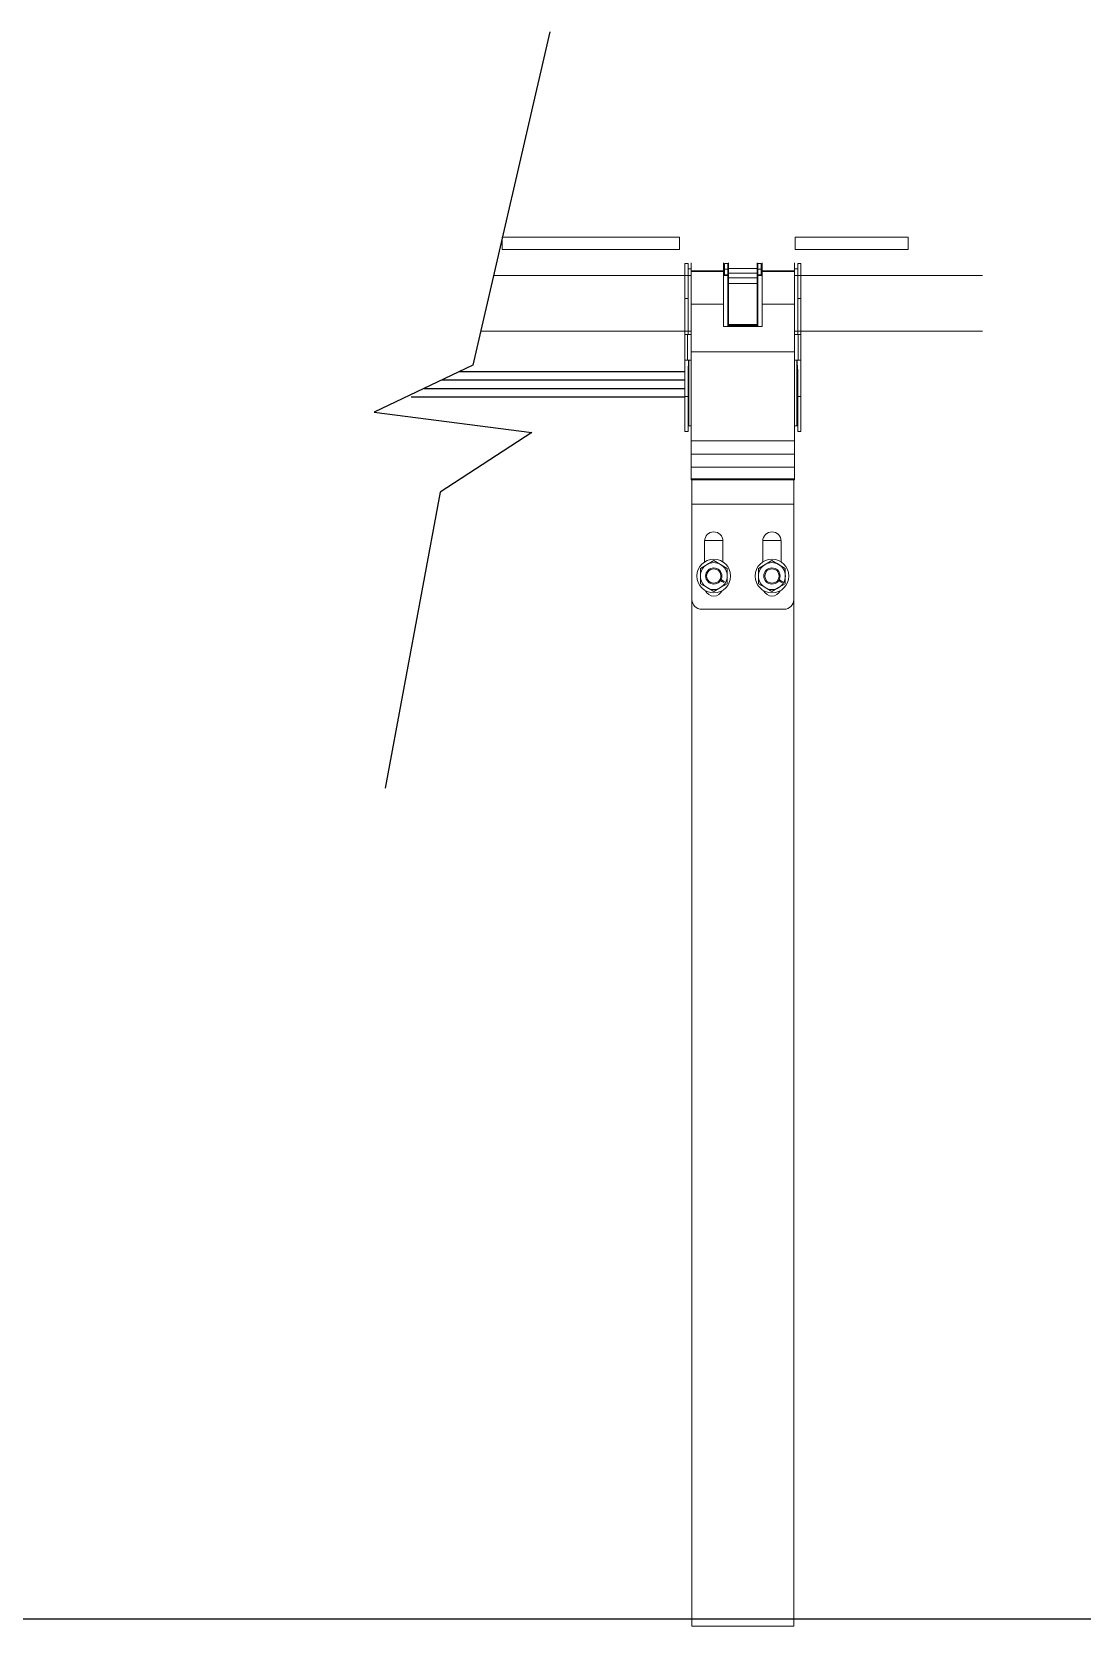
# Model space of a CAD drawing. Header units: feet. Extents: x 0.3 to 98.5, y -18.6 to 31.5.
# Drawn here: x 75.079 to 77.445, y -8.208 to -4.617 of the extents above; entities that cross this region are included whole.
import ezdxf

# ---------------------------------------------------------------- set-up
doc = ezdxf.new("R2010")
doc.units = ezdxf.units.FT
doc.header["$MEASUREMENT"] = 0
for name, color, linetype in [('ATI CENTER SUPPORT', 7, 'Continuous'), ('ATI_EARTH', 34, 'Continuous'), ('DC STRING CABLES', 30, 'Continuous')]:
    doc.layers.add(name, color=color, linetype=linetype)

# ---------------------------------------------------------------- blocks, each defined once
blk = doc.blocks.new('BEARING COLUMN')
at = {"color": 253, "linetype": 'Continuous', "lineweight": 15}
for p, q in [((-0.0543, 0.0835), (-0.0575, 0.0835)), ((-0.0575, 0.0835), (-0.0575, 0.0488)), ((-0.0543, 0.0835), (-0.0543, 0.0488)), ((-0.0512, 0.0839), (-0.0512, 0.0762)), ((-0.0192, 0.0762), (-0.0192, 0.0839)), ((-0.0149, 0.0835), (-0.0181, 0.0835)), ((-0.0181, 0.0835), (-0.0181, 0.0778)), ((-0.0149, 0.0835), (-0.0149, 0.0778)), ((-0.0141, 0.0784), (-0.0141, 0.0839)), ((0.0141, 0.0784), (0.0141, 0.0839)), ((0.0181, 0.0835), (0.0149, 0.0835)), ((0.0149, 0.0835), (0.0149, 0.0778)), ((0.0181, 0.0835), (0.0181, 0.0778)), ((0.0192, 0.0762), (0.0192, 0.0839)), ((0.0512, 0.0839), (0.0512, 0.0762)), ((0.0575, 0.0835), (0.0543, 0.0835)), ((0.0543, 0.0488), (0.0543, 0.0835)), ((0.0575, 0.0488), (0.0575, 0.0835)), ((-0.0512, 0.0781), (-0.0543, 0.0781)), ((-0.0512, 0.0762), (-0.0192, 0.0762)), ((-0.0512, 0.0755), (-0.0512, 0.0762)), ((-0.0192, 0.0755), (-0.0512, 0.0755)), ((-0.0512, 0.0755), (-0.0512, 0.0431)), ((-0.0181, 0.0781), (-0.0192, 0.0781)), ((-0.0192, 0.0755), (-0.0192, 0.0762)), ((-0.0192, 0.0431), (-0.0192, 0.0755)), ((-0.0149, 0.0778), (-0.0181, 0.0778)), ((-0.0181, 0.0778), (-0.0181, 0.072)), ((-0.0149, 0.072), (-0.0181, 0.072)), ((-0.0149, 0.0778), (-0.0149, 0.072)), ((-0.0149, 0.072), (-0.0149, 0.021)), ((-0.0141, 0.0784), (0.0141, 0.0784)), ((-0.0141, 0.0737), (-0.0141, 0.0784)), ((-0.0141, 0.0737), (0.0141, 0.0737)), ((-0.0141, 0.0691), (-0.0141, 0.0737)), ((-0.0141, 0.0691), (0.0141, 0.0691)), ((-0.0141, 0.0634), (-0.0141, 0.0691)), ((-0.0141, 0.0634), (0.0141, 0.0634)), ((-0.0141, 0.0228), (-0.0141, 0.0634)), ((0.0141, 0.0737), (0.0141, 0.0784)), ((0.0141, 0.0691), (0.0141, 0.0737)), ((0.0141, 0.0634), (0.0141, 0.0691)), ((0.0141, 0.0228), (0.0141, 0.0634)), ((0.0149, 0.0778), (0.0181, 0.0778)), ((0.0149, 0.0778), (0.0149, 0.072)), ((0.0149, 0.072), (0.0149, 0.021)), ((0.0149, 0.072), (0.0181, 0.072)), ((0.0192, 0.0781), (0.0181, 0.0781)), ((0.0181, 0.0778), (0.0181, 0.072)), ((0.0192, 0.0762), (0.0512, 0.0762)), ((0.0192, 0.0755), (0.0192, 0.0762)), ((0.0512, 0.0755), (0.0192, 0.0755)), ((0.0192, 0.0431), (0.0192, 0.0755)), ((0.0543, 0.0781), (0.0512, 0.0781)), ((0.0512, 0.0762), (0.0512, 0.0755)), ((0.0512, 0.0431), (0.0512, 0.0755)), ((-0.0543, 0.0488), (-0.0575, 0.0488)), ((-0.0575, 0.0488), (-0.0575, 0.0131)), ((-0.0543, 0.0488), (-0.0543, 0.0131)), ((-0.0141, 0.0612), (-0.0149, 0.0612)), ((-0.0141, 0.0581), (-0.0149, 0.0581)), ((0.0149, 0.0612), (0.0141, 0.0612)), ((0.0149, 0.0581), (0.0141, 0.0581)), ((0.0575, 0.0488), (0.0543, 0.0488)), ((0.0543, 0.0131), (0.0543, 0.0488)), ((0.0575, 0.0488), (0.0575, 0.0131)), ((-0.0512, 0.0431), (-0.0192, 0.0431)), ((-0.0512, -0.0042), (-0.0512, 0.0431)), ((-0.0192, 0.0431), (-0.0192, 0.0211)), ((0.0192, 0.0431), (0.0192, 0.0211)), ((0.0192, 0.0431), (0.0512, 0.0431)), ((0.0512, 0.0431), (0.0512, -0.0042)), ((-0.0192, 0.0211), (0.0192, 0.0211)), ((-0.0141, 0.0284), (-0.0149, 0.0284)), ((-0.0141, 0.0228), (0.0141, 0.0228)), ((-0.0141, 0.0218), (-0.0141, 0.0228)), ((-0.0141, 0.0218), (0.0141, 0.0218)), ((-0.0141, 0.0211), (-0.0141, 0.0218)), ((0.0149, 0.0284), (0.0141, 0.0284)), ((0.0141, 0.0218), (0.0141, 0.0228)), ((0.0141, 0.0211), (0.0141, 0.0218)), ((-0.0543, 0.0131), (-0.0575, 0.0131)), ((-0.0575, -0.0125), (-0.0575, 0.0131)), ((-0.0549, 0.0131), (-0.0549, -0.0125)), ((-0.0543, 0.0131), (-0.0512, 0.0131)), ((0.0512, 0.0131), (0.0543, 0.0131)), ((0.0575, 0.0131), (0.0543, 0.0131)), ((0.0549, 0.0131), (0.0549, -0.0125)), ((0.0575, -0.0125), (0.0575, 0.0131)), ((-0.0575, -0.0125), (-0.0575, -0.0482)), ((-0.0535, -0.0125), (-0.0575, -0.0125)), ((-0.0535, -0.0125), (-0.0512, -0.0125)), ((-0.0535, -0.0125), (-0.0535, -0.0775)), ((-0.0512, -0.0042), (0.0512, -0.0042)), ((-0.0512, -0.0042), (-0.0512, -0.0921)), ((0.0512, -0.0921), (0.0512, -0.0042)), ((0.0512, -0.0125), (0.0535, -0.0125)), ((0.0575, -0.0125), (0.0535, -0.0125)), ((0.0535, -0.0775), (0.0535, -0.0125)), ((0.0575, -0.0125), (0.0575, -0.0482)), ((-0.0543, -0.023), (-0.0543, -0.0482)), ((0.0543, -0.0482), (0.0543, -0.023)), ((-0.0543, -0.0482), (-0.0575, -0.0482)), ((-0.0575, -0.0829), (-0.0575, -0.0482)), ((-0.0543, -0.0829), (-0.0543, -0.0482)), ((0.0575, -0.0482), (0.0543, -0.0482)), ((0.0543, -0.0482), (0.0543, -0.0829)), ((0.0575, -0.0482), (0.0575, -0.0829)), ((-0.0535, -0.0775), (-0.0512, -0.0775)), ((0.0512, -0.0775), (0.0535, -0.0775)), ((-0.0575, -0.0829), (-0.0543, -0.0829)), ((-0.0512, -0.0921), (0.0512, -0.0921)), ((-0.0512, -0.1056), (-0.0512, -0.0921)), ((0.0512, -0.0921), (0.0512, -0.1056)), ((0.0543, -0.0829), (0.0575, -0.0829)), ((-0.0512, -0.1056), (0.0512, -0.1056)), ((-0.0512, -0.1182), (-0.0512, -0.1056)), ((0.0512, -0.1056), (0.0512, -0.1182)), ((-0.0512, -0.1182), (0.0512, -0.1182)), ((-0.0512, -0.13), (-0.0512, -0.1182)), ((0.0512, -0.1182), (0.0512, -0.13)), ((-0.0512, -0.13), (0.0512, -0.13)), ((-0.0512, -0.1308), (-0.0512, -0.13)), ((0.0512, -0.1308), (-0.0512, -0.1308)), ((-0.0504, -0.1308), (-0.0504, -0.1548)), ((0.0504, -0.1548), (0.0504, -0.1308)), ((0.0512, -0.13), (0.0512, -0.1308)), ((0.0504, -0.1548), (-0.0504, -0.1548)), ((-0.0504, -0.1548), (-0.0504, -0.2494)), ((0.0504, -0.2494), (0.0504, -0.1548)), ((-0.0379, -0.1915), (-0.0379, -0.2121)), ((-0.0378, -0.191), (-0.0197, -0.191)), ((-0.0197, -0.2121), (-0.0197, -0.1915)), ((0.0197, -0.191), (0.0378, -0.191)), ((0.0197, -0.1915), (0.0197, -0.2121)), ((0.0379, -0.2121), (0.0379, -0.1915)), ((-0.042, -0.2185), (-0.0354, -0.2147)), ((-0.042, -0.2261), (-0.042, -0.2185)), ((-0.0354, -0.2147), (-0.0288, -0.2108)), ((-0.0288, -0.2108), (-0.0222, -0.2147)), ((-0.0222, -0.2147), (-0.0155, -0.2185)), ((-0.0155, -0.2185), (-0.0155, -0.2261)), ((0.0155, -0.2185), (0.0222, -0.2147)), ((0.0155, -0.2261), (0.0155, -0.2185)), ((0.0222, -0.2147), (0.0288, -0.2108)), ((0.0288, -0.2108), (0.0354, -0.2147)), ((0.0354, -0.2147), (0.042, -0.2185)), ((0.042, -0.2185), (0.042, -0.2261)), ((-0.042, -0.2338), (-0.042, -0.2261)), ((-0.0354, -0.2376), (-0.042, -0.2338)), ((-0.0155, -0.2338), (-0.0222, -0.2376)), ((-0.0216, -0.2297), (-0.0221, -0.2306)), ((-0.0221, -0.2306), (-0.0207, -0.2314)), ((-0.0216, -0.2297), (-0.0202, -0.2305)), ((-0.0202, -0.2305), (-0.0207, -0.2314)), ((-0.0207, -0.2314), (-0.0189, -0.2324)), ((-0.0202, -0.2305), (-0.0184, -0.2316)), ((-0.0184, -0.2316), (-0.0189, -0.2324)), ((-0.0155, -0.2261), (-0.0155, -0.2338)), ((0.0155, -0.2338), (0.0155, -0.2261)), ((0.0222, -0.2376), (0.0155, -0.2338)), ((0.042, -0.2338), (0.0354, -0.2376)), ((0.036, -0.2297), (0.0355, -0.2306)), ((0.0355, -0.2306), (0.0369, -0.2314)), ((0.036, -0.2297), (0.0374, -0.2305)), ((0.0374, -0.2305), (0.0369, -0.2314)), ((0.0369, -0.2314), (0.0387, -0.2324)), ((0.0374, -0.2305), (0.0392, -0.2316)), ((0.0392, -0.2316), (0.0387, -0.2324)), ((0.042, -0.2261), (0.042, -0.2338)), ((-0.0504, -0.2494), (-0.0504, -1.2658)), ((-0.0288, -0.2414), (-0.0354, -0.2376)), ((-0.0222, -0.2376), (-0.0288, -0.2414)), ((0.0288, -0.2414), (0.0222, -0.2376)), ((0.0354, -0.2376), (0.0288, -0.2414)), ((0.0504, -0.2494), (0.0504, -1.2658)), ((0.0408, -0.259), (-0.0408, -0.259)), ((-0.0504, -1.2658), (0.0504, -1.2658))]:
    blk.add_line(p, q, dxfattribs=at)
at = {"color": 253, "linetype": 'Continuous', "lineweight": 15, "flags": 128}
for points in [[(-0.0543, -0.023), (-0.0542, -0.0214), (-0.0539, -0.0151), (-0.0538, -0.0142), (-0.0538, -0.0136), (-0.0537, -0.0132), (-0.0536, -0.013), (-0.0536, -0.0128), (-0.0536, -0.0127), (-0.0536, -0.0126), (-0.0535, -0.0126), (-0.0535, -0.0125), (-0.0535, -0.0125), (-0.0535, -0.0125), (-0.0535, -0.0125), (-0.0535, -0.0125)], [(0.0535, -0.0125), (0.0535, -0.0125), (0.0535, -0.0125), (0.0535, -0.0125), (0.0536, -0.0126), (0.0537, -0.0131), (0.0539, -0.015), (0.0543, -0.023)]]:
    blk.add_lwpolyline(points, dxfattribs=at)
at = {"color": 253, "linetype": 'Continuous', "lineweight": 15}
for centre, radius in [((-0.0288, -0.2261), 0.0167), ((-0.0288, -0.2261), 0.00806), ((-0.0288, -0.2261), 0.00709), ((0.0288, -0.2261), 0.0167), ((0.0288, -0.2261), 0.00806), ((0.0288, -0.2261), 0.00709)]:
    blk.add_circle(centre, radius, dxfattribs=at)
for centre, radius, start, end in [((-0.0535, -0.0783), 0.0008, 90, 180), ((0.0535, -0.0783), 0.0008, 0, 90), ((-0.0288, -0.1915), 0.00907, 0, 180), ((0.0288, -0.1915), 0.00907, 0, 180), ((-0.0288, -0.2261), 0.0133, 120, 180), ((-0.0288, -0.2261), 0.0133, 60, 120), ((-0.0288, -0.2261), 0.0133, 0, 60), ((0.0288, -0.2261), 0.0133, 120, 180), ((0.0288, -0.2261), 0.0133, 60, 120), ((0.0288, -0.2261), 0.0133, 0, 60), ((-0.0288, -0.2261), 0.0133, 180, 240), ((-0.0288, -0.2261), 0.0133, 300, 0), ((0.0288, -0.2261), 0.0133, 180, 240), ((0.0288, -0.2261), 0.0133, 300, 0), ((-0.0408, -0.2494), 0.0096, 180, 270), ((-0.0288, -0.2369), 0.00907, 205.0309, 334.9691), ((-0.0288, -0.2261), 0.0133, 240, 300), ((0.0288, -0.2369), 0.00907, 205.0354, 334.9646), ((0.0288, -0.2261), 0.0133, 240, 300), ((0.0408, -0.2494), 0.0096, 270, 0)]:
    blk.add_arc(centre, radius, start, end, dxfattribs=at)

msp = doc.modelspace()

# ---------------------------------------------------------------- linework, layer by layer
at = {"color": 7}
msp.add_lwpolyline([(76.24573, -4.61701), (76.07237, -5.36754), (75.84984, -5.47391), (76.20513, -5.51955), (75.99846, -5.65414), (75.87523, -6.32066)], dxfattribs=at)
at = {"layer": 'ATI CENTER SUPPORT', "color": 8, "linetype": 'Continuous', "lineweight": 15}
for p, q in [((76.11904, -5.16547), (76.56414, -5.16547)), ((76.63692, -5.16547), (76.64856, -5.16547)), ((76.71261, -5.16547), (76.72425, -5.16547)), ((76.79703, -5.16547), (77.22035, -5.16547)), ((76.08993, -5.29152), (76.56414, -5.29152)), ((76.79703, -5.29152), (77.22035, -5.29152))]:
    msp.add_line(p, q, dxfattribs=at)
at = {"layer": 'ATI CENTER SUPPORT', "color": 1, "extrusion": (0, -1, 0), "const_width": 4.44955, "elevation": 5.05703}
msp.add_lwpolyline([(76.1455, 0), (77.25299, 0)], dxfattribs=at)
at = {"layer": 'ATI CENTER SUPPORT', "color": 8, "linetype": 'Continuous', "lineweight": 15}
for points in [[(76.13871, -5.07978), (76.53775, -5.07978), (76.53775, -5.10746), (76.13871, -5.10746)], [(76.79843, -5.07978), (77.05278, -5.07978), (77.05278, -5.10746), (76.79843, -5.10746)]]:
    msp.add_lwpolyline(points, close=True, dxfattribs=at)
at = {"layer": 'ATI CENTER SUPPORT', "color": 1, "extrusion": (0, 1, 0), "const_width": 4.44955, "elevation": -5.13747}
msp.add_lwpolyline([(-76.1455, 0), (-77.25299, 0)], dxfattribs=at)
at = {"layer": 'ATI_EARTH', "color": 7}
msp.add_lwpolyline([(66.76685, -8.19176), (88.3762, -8.19176)], dxfattribs=at)
at = {"layer": 'DC STRING CABLES', "flags": 128}
for points in [[(76.04164, -5.38223), (76.54987, -5.38223)], [(75.96253, -5.42005), (76.54987, -5.42005)], [(76.00208, -5.40114), (76.54987, -5.40114)], [(75.93322, -5.43896), (76.54987, -5.43896)]]:
    msp.add_lwpolyline(points, dxfattribs=at)

# ---------------------------------------------------------------- block references
at = {"layer": 'ATI CENTER SUPPORT', "color": 8, "linetype": 'Continuous', "lineweight": 15, "xscale": 2.275051939133412, "yscale": 2.275051939133412, "zscale": 2.275051939133412}
msp.add_blockref('BEARING COLUMN', (76.68058, -5.32837), dxfattribs=at)

doc.saveas('drawing.dxf')
